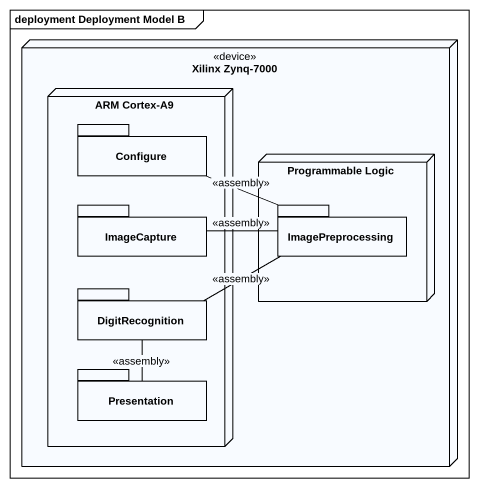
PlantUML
@startuml
mainframe deployment Deployment Model B
node "Xilinx Zynq-7000" as Xilinx_Zynq_7000 <<device>> {
  node "ARM Cortex-A9" as ARM_Cortex_A9 {
    package Configure {
    }
    package ImageCapture {
    }
    package DigitRecognition {
    }
    package Presentation {
    }
  }
  node "Programmable Logic" as Programmable_Logic {
    package ImagePreprocessing {
    }
  }
}
ImagePreprocessing -left- Configure : <<assembly>>
ImagePreprocessing -left- ImageCapture : <<assembly>>
DigitRecognition -right- ImagePreprocessing : <<assembly>>
Presentation -up- DigitRecognition : <<assembly>>
@enduml
